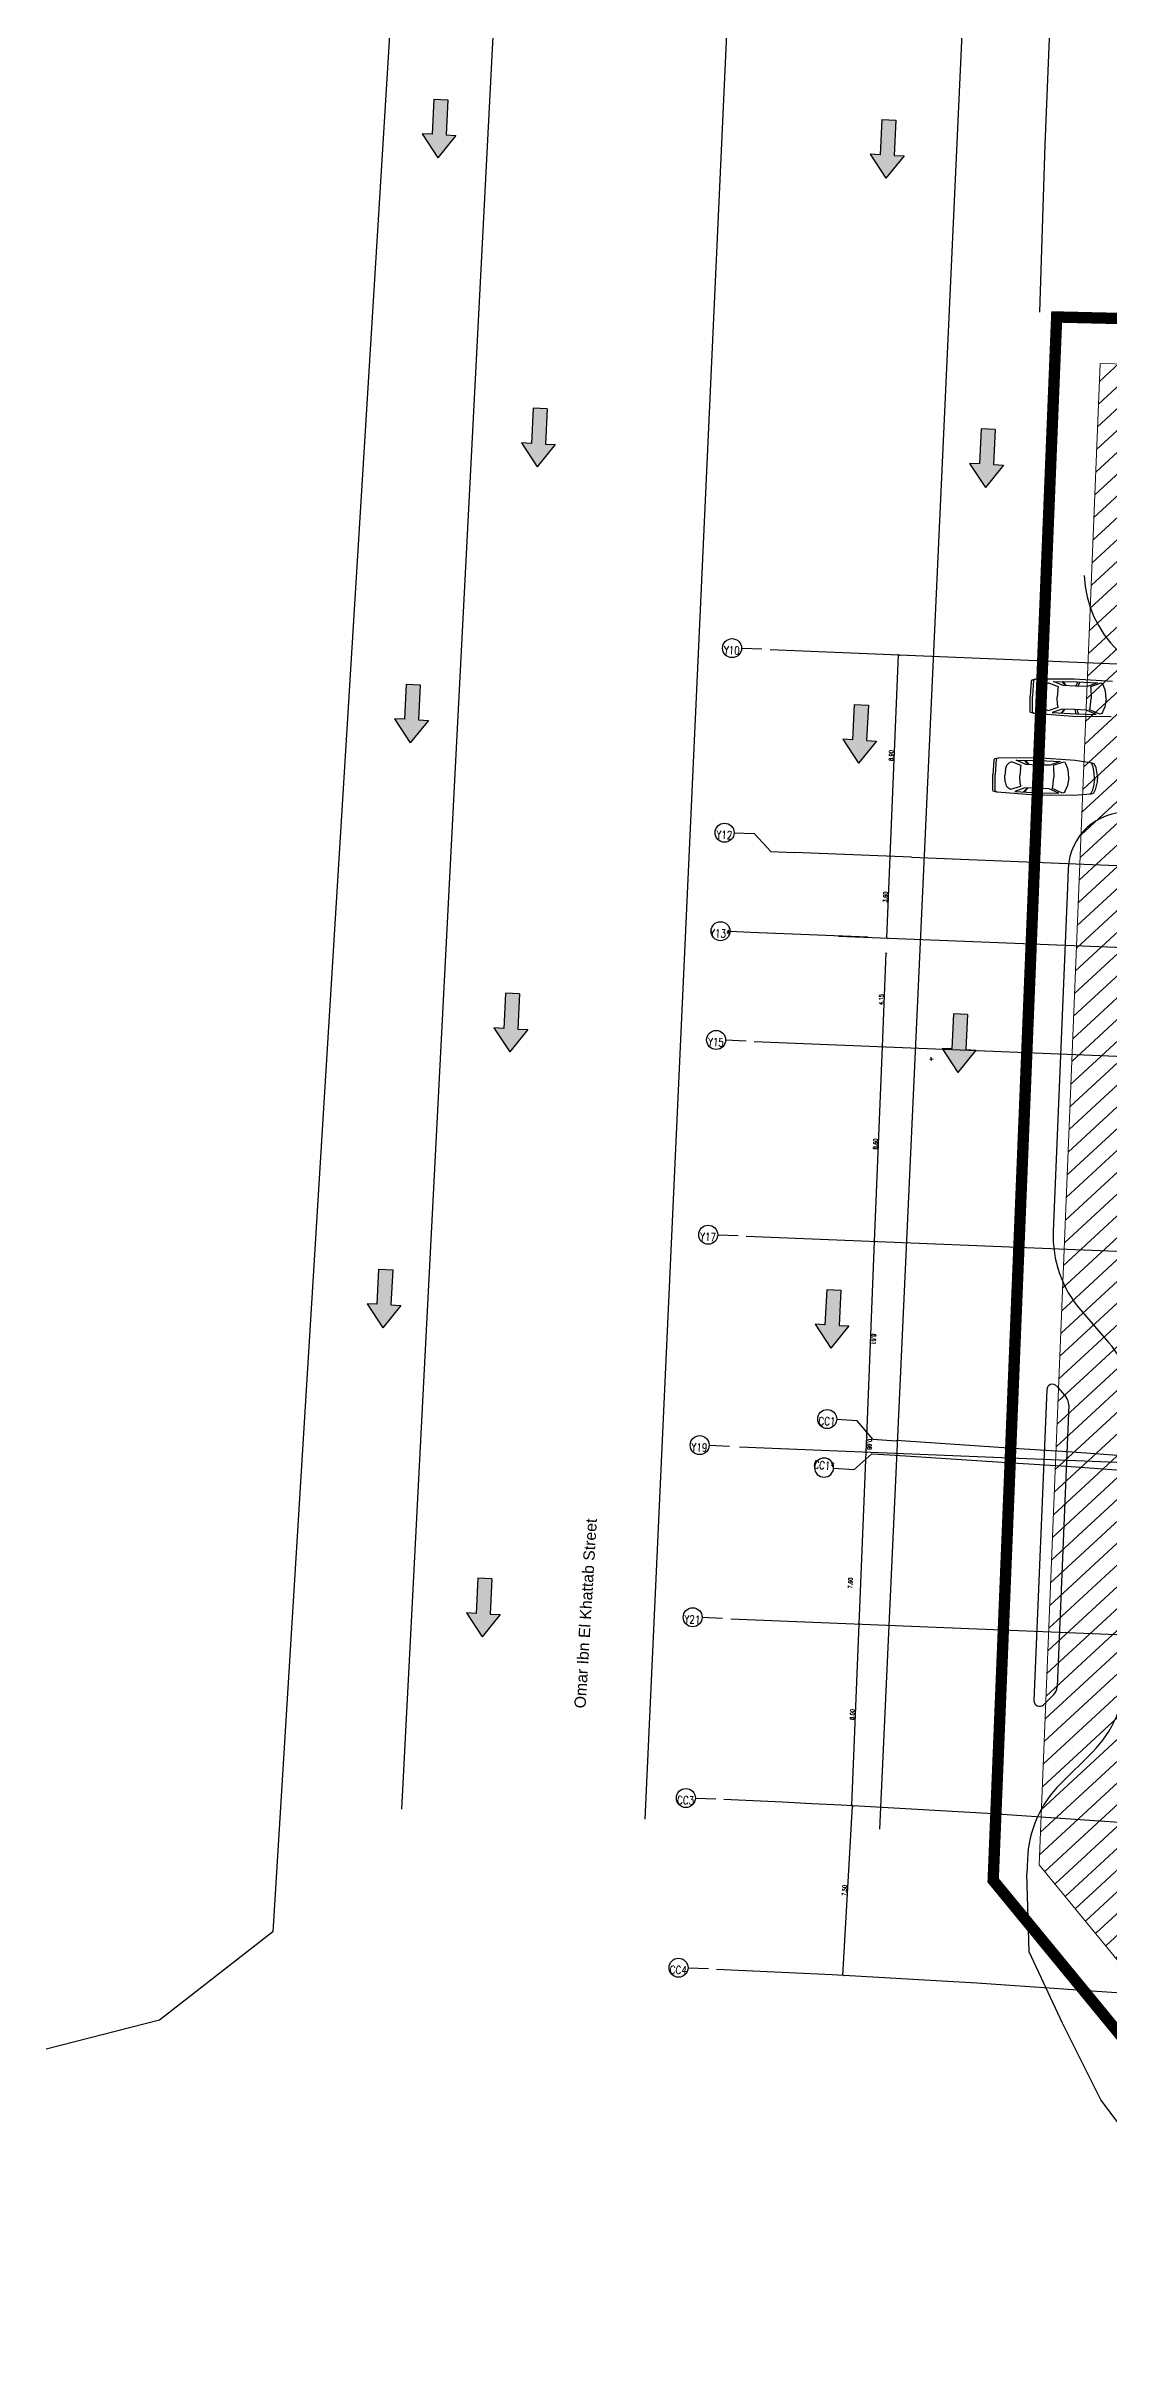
# Model space of a CAD drawing. Extents: x -678889171 to 586587, y -792238163 to 335485.
# Drawn here: x -678886554 to -678839670, y -792178227 to -792076252 of the extents above; entities that cross this region are included whole.
import ezdxf
from ezdxf.enums import TextEntityAlignment as Align

# ---------------------------------------------------------------- set-up
doc = ezdxf.new("R2010")
doc.units = 0
doc.header["$MEASUREMENT"] = 0
doc.layers.get('0').update_dxf_attribs({"color": 8})
for name, color, linetype in [('A-FLOR-PATT', 252, 'Continuous'), ('A-SITE-PATT', 252, 'Continuous'), ('A-WALL', 252, 'Continuous'), ('XR-Axis$0$A-GRID-LINE-OUT', 252, 'Continuous')]:
    doc.layers.add(name, color=color, linetype=linetype)
doc.layers.add('BASEMENT3 LAYOUT$0$A-TABL-TEXT', color=252, linetype='Continuous', lineweight=30)
doc.layers.add('BASEMENT3 LAYOUT$0$HATCH6', color=252, linetype='Continuous', lineweight=15)
doc.styles.add('Ground floor Towers$0$$Bas01-Rname$0$EN-SC', font='swissc.ttf')
doc.styles.add('Ground floor Towers$0$$Bas01-Rname$0$EN-SCL', font='swisscl.ttf')
doc.styles.add('Ground floor Towers$0$04-Ground Floor$0$$DD-intrenal stairs - 1ST$0$c-sp-151013$0$Standard', font='arial.ttf')
doc.styles.add('Ground floor Towers$0$04-Ground Floor$0$V2-lower ground$0$LEVEL  FOR LICENSE LOWER GR$0$$LG- LEVEL$0$AR-SR', font='sarb.shx')
doc.styles.add('XR-Axis$0$MEDAD-E-TEXT', font='romans.shx', dxfattribs={"width": 0.8, "height": 1.8})
doc.styles.add('XR-Axis$0$MOD-E-TEXT', font='romans.shx', dxfattribs={"width": 0.8, "height": 1.8})

# ---------------------------------------------------------------- blocks, each defined once
blk = doc.blocks.new('A$C61C61320')
at = {"layer": 'BASEMENT3 LAYOUT$0$HATCH6'}
h = blk.add_hatch(dxfattribs=at)
h.set_pattern_fill('JIS_WOOD', color=256, scale=1000, style=0)
h.set_pattern_definition([(45, (-845711.56, -470537.5), (-500, 500), [])])
h.paths.add_polyline_path([(-57054, -202716), (-61989, -237934), (-80426, -233625), (-117921, -232159), (-127625, -221285), (-127625, -154987), (-104463, -154590), (-93883, -154029), (-93530, -176713), (-93352, -178273), (-93352, -194675), (-91405, -196764), (-82931, -197603), (-65142, -199622), (-55832, -200866)])
at = {"layer": 'BASEMENT3 LAYOUT$0$A-TABL-TEXT', "const_width": 500}
blk.add_lwpolyline([(-88972, 22776), (13087, 22212), (12978, -133204), (15398, -244279), (7657, -250605), (-62676, -239865), (-80696, -235654), (-118848, -234162), (-129625, -222084), (-129625, -153059), (-104567, -152629), (-88972, -151257)], close=True, dxfattribs=at)
at = {"layer": 'BASEMENT3 LAYOUT$0$HATCH6'}
for points in [[(-56183, -202983), (-61193, -237994), (-80426, -233663), (-117921, -232197), (-127625, -221322), (-127625, -155025), (-104463, -154627), (-93883, -154066), (-93362, -178188), (-93352, -179178), (-93495, -194321), (-91405, -196764), (-82962, -197788), (-65211, -199614), (-55832, -200866)], [(-56183, -202984), (-61193, -237995), (-80426, -233663), (-117921, -232197), (-127625, -221323), (-127625, -155025), (-104463, -154628), (-93883, -154067), (-93362, -178189), (-93352, -179179), (-93495, -194321), (-91405, -196765), (-82962, -197788), (-65211, -199614), (-55832, -200867)]]:
    blk.add_lwpolyline(points, close=True, dxfattribs=at)
blk = doc.blocks.new('2')
at = {"layer": 'BASEMENT3 LAYOUT$0$A-TABL-TEXT', "const_width": 500}
blk.add_lwpolyline([(28949, 254973), (131008, 254409), (130899, 98994), (133319, -12082), (125578, -18407), (55244, -7667), (37225, -3456), (-927, -1965), (-11704, 10113), (-11704, 79139), (13353, 79569), (28949, 80940)], close=True, dxfattribs=at)
blk = doc.blocks.new('XR-Axis$0$_ArchTick')
at = {"const_width": 0.15}
blk.add_lwpolyline([(-0.5, -0.5), (0.5, 0.5)], dxfattribs=at)
blk = doc.blocks.new('*U152')
blk.add_circle((0, 0), 4.2)
at = {"layer": 'XR-Axis$0$A-GRID-LINE-OUT'}
blk.add_line((13.2, 0), (4.2, 0), dxfattribs=at)
at = {"style": 'XR-Axis$0$MEDAD-E-TEXT', "width": 0.8, "flags": 4}
for height, p in [(3.5, (-0.1, -1)), (1.8, (-0.1, 2.5))]:
    blk.add_attdef('00', text='', height=height, dxfattribs=at).set_placement(p, align=Align.MIDDLE_CENTER)
blk = doc.blocks.new('*U150')
blk.add_circle((0, 0), 4.2)
at = {"layer": 'XR-Axis$0$A-GRID-LINE-OUT'}
for p, q in [((13.2, 0), (4.2, 0)), ((20.7, -7.5), (13.2, 0)), ((20.7, -7.5), (31, -7.5))]:
    blk.add_line(p, q, dxfattribs=at)
at = {"style": 'XR-Axis$0$MEDAD-E-TEXT', "width": 0.8, "flags": 4}
for height, p in [(3.5, (-0.1, -1)), (1.8, (-0.1, 2.5))]:
    blk.add_attdef('00', text='', height=height, dxfattribs=at).set_placement(p, align=Align.MIDDLE_CENTER)
blk = doc.blocks.new('*U215')
blk.add_circle((0, 0), 4.2)
at = {"layer": 'XR-Axis$0$A-GRID-LINE-OUT'}
blk.add_line((13.2, 0), (4.2, 0), dxfattribs=at)
at = {"style": 'XR-Axis$0$MEDAD-E-TEXT', "width": 0.8, "flags": 4}
for height, p in [(3.5, (-0.1, -1)), (1.8, (-0.1, 2.5))]:
    blk.add_attdef('00', text='', height=height, dxfattribs=at).set_placement(p, align=Align.MIDDLE_CENTER)
blk = doc.blocks.new('*U216')
blk.add_circle((0, 0), 4.2)
at = {"layer": 'XR-Axis$0$A-GRID-LINE-OUT'}
blk.add_line((13.2, 0), (4.2, 0), dxfattribs=at)
at = {"style": 'XR-Axis$0$MEDAD-E-TEXT', "width": 0.8, "flags": 4}
for height, p in [(3.5, (-0.1, -1)), (1.8, (-0.1, 2.5))]:
    blk.add_attdef('00', text='', height=height, dxfattribs=at).set_placement(p, align=Align.MIDDLE_CENTER)
blk = doc.blocks.new('*U217')
blk.add_circle((0, 0), 4.2)
at = {"layer": 'XR-Axis$0$A-GRID-LINE-OUT'}
for p, q in [((13.2, -0.4), (4.2, -0.1)), ((20.4, -8.2), (13.2, -0.4)), ((20.4, -8.2), (30.7, -8.5))]:
    blk.add_line(p, q, dxfattribs=at)
at = {"style": 'XR-Axis$0$MEDAD-E-TEXT', "width": 0.8, "flags": 4}
for height, p in [(3.5, (-0.1, -1)), (1.8, (-0.1, 2.5))]:
    blk.add_attdef('00', text='', height=height, dxfattribs=at).set_placement(p, align=Align.MIDDLE_CENTER)
blk = doc.blocks.new('GR')
at = {"layer": 'A-FLOR-PATT'}
h = blk.add_hatch(color=256, dxfattribs=at)
h.dxf.hatch_style = 1
h.paths.add_polyline_path([(-68616, 101227), (-69051, 101231), (-69036, 102786), (-69658, 102792), (-69673, 101237), (-70107, 101241), (-69372, 100213)])
h = blk.add_hatch(color=256, dxfattribs=at)
h.dxf.hatch_style = 1
h.paths.add_polyline_path([(-48825, 101125), (-49259, 101129), (-49244, 102683), (-49867, 102689), (-49881, 101135), (-50316, 101139), (-49580, 100110)])
h = blk.add_hatch(color=256, dxfattribs=at)
h.dxf.hatch_style = 1
h.paths.add_polyline_path([(-65174, 87792), (-64740, 87789), (-64730, 89343), (-64107, 89339), (-64117, 87785), (-63683, 87782), (-64435, 86765)])
h = blk.add_hatch(color=256, dxfattribs=at)
h.dxf.hatch_style = 1
h.paths.add_polyline_path([(-45383, 87689), (-44948, 87687), (-44938, 89241), (-44316, 89237), (-44326, 87682), (-43891, 87680), (-44644, 86663)])
h = blk.add_hatch(color=256, dxfattribs=at)
h.dxf.hatch_style = 1
h.paths.add_polyline_path([(-68785, 75392), (-69219, 75396), (-69204, 76950), (-69827, 76956), (-69842, 75402), (-70276, 75406), (-69540, 74377)])
h = blk.add_hatch(color=256, dxfattribs=at)
h.dxf.hatch_style = 1
h.paths.add_polyline_path([(-48993, 75289), (-49428, 75293), (-49413, 76848), (-50035, 76854), (-50050, 75299), (-50485, 75303), (-49749, 74275)])
h = blk.add_hatch(color=256, dxfattribs=at)
h.dxf.hatch_style = 1
h.paths.add_polyline_path([(-65343, 61956), (-64908, 61954), (-64898, 63508), (-64276, 63504), (-64286, 61949), (-63852, 61947), (-64604, 60930)])
h = blk.add_hatch(color=256, dxfattribs=at)
h.dxf.hatch_style = 1
h.paths.add_polyline_path([(-45551, 61854), (-45117, 61851), (-45107, 63406), (-44484, 63402), (-44495, 61847), (-44060, 61844), (-44812, 60828)])
h = blk.add_hatch(color=256, dxfattribs=at)
h.dxf.hatch_style = 1
h.paths.add_polyline_path([(-68953, 49556), (-69388, 49560), (-69373, 51115), (-69995, 51121), (-70010, 49566), (-70445, 49570), (-69709, 48542)])
h = blk.add_hatch(color=256, dxfattribs=at)
h.dxf.hatch_style = 1
h.paths.add_polyline_path([(-49162, 49454), (-49596, 49458), (-49581, 51013), (-50204, 51019), (-50219, 49464), (-50653, 49468), (-49917, 48440)])
h = blk.add_hatch(color=256, dxfattribs=at)
h.dxf.hatch_style = 1
h.paths.add_polyline_path([(-65512, 36121), (-65077, 36118), (-65067, 37673), (-64444, 37669), (-64455, 36114), (-64020, 36111), (-64773, 35095)])
for p, q in [((-65207, 287948), (-68018, 27358)), ((-55928, 287807), (-57274, 27354)), ((-45561, 287784), (-46907, 27331)), ((-42635, 117537), (-42642, 101873)), ((-42635, 117537), (-42642, 101873)), ((-71684, 107690), (-73467, 21722)), ((-71684, 107690), (-73467, 21722)), ((-69658, 102792, 306778), (-69673, 101237, 306778)), ((-69658, 102792, 306778), (-69036, 102786, 306778)), ((-69036, 102786, 306778), (-69051, 101231, 306778)), ((-49867, 102689, 306778), (-49881, 101135, 306778)), ((-49867, 102689, 306778), (-49244, 102683, 306778)), ((-49244, 102683, 306778), (-49259, 101129, 306778)), ((-69673, 101237, 306778), (-70107, 101241, 306778)), ((-70107, 101241, 306778), (-69372, 100213, 306778)), ((-68616, 101227, 306778), (-69372, 100213, 306778)), ((-69051, 101231, 306778), (-68616, 101227, 306778)), ((-49881, 101135, 306778), (-50316, 101139, 306778)), ((-50316, 101139, 306778), (-49580, 100110, 306778)), ((-48825, 101125, 306778), (-49580, 100110, 306778)), ((-49259, 101129, 306778), (-48825, 101125, 306778)), ((-42642, 101873), (-42568, 94479)), ((-42642, 101873), (-42568, 94479)), ((-64730, 89343, 306778), (-64740, 87789, 306778)), ((-64107, 89339, 306778), (-64730, 89343, 306778)), ((-64107, 89339, 306778), (-64117, 87785, 306778)), ((-44938, 89241, 306778), (-44948, 87687, 306778)), ((-44316, 89237, 306778), (-44938, 89241, 306778)), ((-44316, 89237, 306778), (-44326, 87682, 306778)), ((-64740, 87789, 306778), (-65174, 87792, 306778)), ((-65174, 87792, 306778), (-64435, 86765, 306778)), ((-63683, 87782, 306778), (-64435, 86765, 306778)), ((-64117, 87785, 306778), (-63683, 87782, 306778)), ((-44948, 87687, 306778), (-45383, 87689, 306778)), ((-45383, 87689, 306778), (-44644, 86663, 306778)), ((-43891, 87680, 306778), (-44644, 86663, 306778)), ((-44326, 87682, 306778), (-43891, 87680, 306778)), ((-53845, 79125), (16455, 79125)), ((-48180, 70225), (-48180, 79125)), ((-42277, 78200), (-42300, 77539)), ((-42272, 76879), (-42300, 77539)), ((-42252, 78251), (-42277, 78200)), ((-42093, 78293), (-42252, 78251)), ((-42177, 78250), (-42198, 77552)), ((-42171, 76829), (-42198, 77552)), ((-42093, 78293), (-42177, 78250)), ((-40386, 78373), (-42093, 78293)), ((-41742, 77821), (-41766, 77542)), ((-41740, 77262), (-41766, 77542)), ((-41742, 77821), (-41692, 77999)), ((-41692, 77999), (-41591, 78101)), ((-41490, 78152), (-41591, 78101)), ((-41057, 78002), (-41490, 78152)), ((-41299, 78229), (-40245, 78259)), ((-40867, 78066), (-41299, 78229)), ((-41082, 77875), (-41106, 77544)), ((-41079, 77214), (-41106, 77544)), ((-41082, 77875), (-41057, 78002)), ((-40926, 78239), (-40765, 78067)), ((-40876, 78241), (-40727, 78067)), ((-40308, 78056), (-40867, 78066)), ((-38696, 78329), (-40386, 78373)), ((-39787, 78071), (-40308, 78056)), ((-40242, 78259), (-40295, 78056)), ((-40245, 78259), (-39356, 78250)), ((-40136, 78258), (-40206, 78056)), ((-39356, 78250), (-39787, 78071)), ((-39204, 78238), (-39660, 78059)), ((-39660, 78059), (-39635, 77982)), ((-39635, 77982), (-39607, 77551)), ((-39631, 77119), (-39607, 77551)), ((-39128, 78213), (-39204, 78238)), ((-39076, 78137), (-39128, 78213)), ((-38987, 77896), (-39076, 78137)), ((-38947, 77554), (-38987, 77896)), ((-38947, 77554), (-38984, 77210)), ((-69827, 76956, 306778), (-69842, 75402, 306778)), ((-69827, 76956, 306778), (-69204, 76950, 306778)), ((-69204, 76950, 306778), (-69219, 75396, 306778)), ((-50035, 76854, 306778), (-50050, 75299, 306778)), ((-50035, 76854, 306778), (-49413, 76848, 306778)), ((-49413, 76848, 306778), (-49428, 75293, 306778)), ((-42246, 76828), (-42272, 76879)), ((-42087, 76788), (-42246, 76828)), ((-42087, 76788), (-42171, 76829)), ((-40379, 76722), (-42087, 76788)), ((-41740, 77262), (-41688, 77085)), ((-41688, 77085), (-41586, 76984)), ((-41484, 76933), (-41586, 76984)), ((-41053, 77087), (-41484, 76933)), ((-40862, 77025), (-41294, 76858)), ((-41294, 76858), (-40239, 76837)), ((-41079, 77214), (-41053, 77087)), ((-40920, 76851), (-40761, 77025)), ((-40870, 76850), (-40723, 77025)), ((-40304, 77040), (-40862, 77025)), ((-38690, 76780), (-40379, 76722)), ((-39783, 77029), (-40304, 77040)), ((-40236, 76837), (-40291, 77040)), ((-40239, 76837), (-39350, 76853)), ((-40130, 76839), (-40202, 77040)), ((-39350, 76853), (-39783, 77029)), ((-39656, 77043), (-39631, 77119)), ((-39198, 76867), (-39656, 77043)), ((-39122, 76892), (-39198, 76867)), ((-39072, 76969), (-39122, 76892)), ((-38984, 77210), (-39072, 76969)), ((-69842, 75402, 306778), (-70276, 75406, 306778)), ((-70276, 75406, 306778), (-69540, 74377, 306778)), ((-68785, 75392, 306778), (-69540, 74377, 306778)), ((-69219, 75396, 306778), (-68785, 75392, 306778)), ((-50050, 75299, 306778), (-50485, 75303, 306778)), ((-50485, 75303, 306778), (-49749, 74275, 306778)), ((-48993, 75289, 306778), (-49749, 74275, 306778)), ((-49428, 75293, 306778), (-48993, 75289, 306778)), ((-43782, 74660), (-43805, 74000)), ((-43757, 74711), (-43782, 74660)), ((-43598, 74753), (-43757, 74711)), ((-43682, 74711), (-43703, 74013)), ((-43598, 74753), (-43682, 74711)), ((-41891, 74833), (-43598, 74753)), ((-43247, 74281), (-43197, 74459)), ((-43197, 74459), (-43096, 74561)), ((-42995, 74613), (-43096, 74561)), ((-42562, 74462), (-42995, 74613)), ((-42804, 74690), (-41750, 74719)), ((-42372, 74526), (-42804, 74690)), ((-42587, 74335), (-42562, 74462)), ((-42431, 74700), (-42270, 74527)), ((-42381, 74701), (-42232, 74527)), ((-41813, 74516), (-42372, 74526)), ((-40201, 74789), (-41891, 74833)), ((-41292, 74531), (-41813, 74516)), ((-41747, 74719), (-41800, 74516)), ((-41750, 74719), (-40861, 74710)), ((-41641, 74718), (-41712, 74516)), ((-40861, 74710), (-41292, 74531)), ((-40709, 74698), (-41165, 74519)), ((-41165, 74519), (-41140, 74443)), ((-41140, 74443), (-41112, 74011)), ((-40633, 74673), (-40709, 74698)), ((-40582, 74597), (-40633, 74673)), ((-40492, 74356), (-40582, 74597)), ((-39439, 74704), (-40201, 74789)), ((-39439, 74653), (-39496, 74710)), ((-39337, 74653), (-39439, 74704)), ((-39387, 74526), (-39439, 74653)), ((-39336, 74272), (-39387, 74526)), ((-39260, 74501), (-39337, 74653)), ((-39183, 74146), (-39260, 74501)), ((-43777, 73339), (-43805, 74000)), ((-43676, 73290), (-43703, 74013)), ((-43247, 74281), (-43271, 74002)), ((-43245, 73723), (-43271, 74002)), ((-43245, 73723), (-43193, 73545)), ((-43193, 73545), (-43091, 73444)), ((-42989, 73393), (-43091, 73444)), ((-42558, 73548), (-42989, 73393)), ((-42368, 73485), (-42799, 73318)), ((-42587, 74335), (-42611, 74005)), ((-42584, 73675), (-42611, 74005)), ((-42584, 73675), (-42558, 73548)), ((-42425, 73311), (-42266, 73485)), ((-42375, 73310), (-42228, 73486)), ((-41809, 73500), (-42368, 73485)), ((-41288, 73489), (-41809, 73500)), ((-41741, 73297), (-41796, 73500)), ((-41635, 73299), (-41707, 73500)), ((-40856, 73314), (-41288, 73489)), ((-41161, 73503), (-41136, 73579)), ((-40703, 73327), (-41161, 73503)), ((-41136, 73579), (-41112, 74011)), ((-40577, 73429), (-40627, 73353)), ((-40489, 73671), (-40577, 73429)), ((-40452, 74014), (-40492, 74356)), ((-40452, 74014), (-40489, 73671)), ((-39383, 73510), (-39433, 73383)), ((-39333, 73764), (-39383, 73510)), ((-39309, 74019), (-39336, 74272)), ((-39309, 74019), (-39333, 73764)), ((-39256, 73536), (-39332, 73383)), ((-39182, 73892), (-39256, 73536)), ((-39183, 74146), (-39182, 73892)), ((-43751, 73289), (-43777, 73339)), ((-43592, 73248), (-43751, 73289)), ((-43592, 73248), (-43676, 73290)), ((-41884, 73182), (-43592, 73248)), ((-42799, 73318), (-41744, 73297)), ((-40195, 73240), (-41884, 73182)), ((-41744, 73297), (-40856, 73314)), ((-40627, 73353), (-40703, 73327)), ((-39433, 73332), (-40195, 73240)), ((-39433, 73383), (-39490, 73326)), ((-39332, 73383), (-39433, 73332)), ((-47245, 70225), (-52425, 70225)), ((-48180, 66625), (-48180, 70225)), ((-47245, 70225), (16455, 70225)), ((-40311, 70014, 0), (-40313, 69191, 0)), ((-40313, 69191, 0), (-40321, 53991, 0)), ((-49025, 66625), (-54205, 66625)), ((-50315, 66625), (42755, 66625)), ((-48179, 61825), (-48179, 65975)), ((-64898, 63508, 306778), (-64908, 61954, 306778)), ((-64276, 63504, 306778), (-64898, 63508, 306778)), ((-64276, 63504, 306778), (-64286, 61949, 306778)), ((-45107, 63406, 306778), (-45117, 61851, 306778)), ((-44484, 63402, 306778), (-45107, 63406, 306778)), ((-44484, 63402, 306778), (-44495, 61847, 306778)), ((-64908, 61954, 306778), (-65343, 61956, 306778)), ((-65343, 61956, 306778), (-64604, 60930, 306778)), ((-63852, 61947, 306778), (-64604, 60930, 306778)), ((-64286, 61949, 306778), (-63852, 61947, 306778)), ((-53845, 61825), (-3555, 61825)), ((-48179, 53225), (-48179, 61825)), ((-46072, 61362, -180), (-45924, 61385, -180)), ((-45987, 61299, -180), (-46009, 61448, -180)), ((-45117, 61851, 306778), (-45551, 61854, 306778)), ((-45551, 61854, 306778), (-44812, 60828, 306778)), ((-44060, 61844, 306778), (-44812, 60828, 306778)), ((-44495, 61847, 306778), (-44060, 61844, 306778)), ((-53845, 53225), (-3555, 53225)), ((-48176, 44615), (-48179, 53225)), ((-69995, 51121, 306778), (-70010, 49566, 306778)), ((-69995, 51121, 306778), (-69373, 51115, 306778)), ((-69373, 51115, 306778), (-69388, 49560, 306778)), ((-50204, 51019, 306778), (-50219, 49464, 306778)), ((-50204, 51019, 306778), (-49581, 51013, 306778)), ((-49581, 51013, 306778), (-49596, 49458, 306778)), ((-38966, 50567, 0), (-37680, 49196, 0)), ((-70010, 49566, 306778), (-70445, 49570, 306778)), ((-70445, 49570, 306778), (-69709, 48542, 306778)), ((-68953, 49556, 306778), (-69709, 48542, 306778)), ((-69388, 49560, 306778), (-68953, 49556, 306778)), ((-50219, 49464, 306778), (-50653, 49468, 306778)), ((-50653, 49468, 306778), (-49917, 48440, 306778)), ((-49162, 49454, 306778), (-49917, 48440, 306778)), ((-49596, 49458, 306778), (-49162, 49454, 306778)), ((-40325, 46999, 0), (-40332, 33279, 0)), ((-39892, 47170, 0), (-39460, 46710, 0)), ((-39325, 46367, 0), (-39332, 33916, 0)), ((-53765, 43935), (-6270, 43935)), ((-48179, 36335), (-48179, 43935)), ((-48175, 43935), (-48176, 44615)), ((-41689, 44352), (-46867, 44485)), ((-41706, 43702), (-46884, 43835)), ((-65067, 37673, 306778), (-65077, 36118, 306778)), ((-64444, 37669, 306778), (-65067, 37673, 306778)), ((-64444, 37669, 306778), (-64455, 36114, 306778)), ((-65077, 36118, 306778), (-65512, 36121, 306778)), ((-65512, 36121, 306778), (-64773, 35095, 306778)), ((-64020, 36111, 306778), (-64773, 35095, 306778)), ((-64455, 36114, 306778), (-64020, 36111, 306778)), ((-53845, 36335), (-6270, 36335)), ((-48176, 28331), (-48176, 36335)), ((-39899, 33109, 0), (-39465, 33577, 0)), ((-39003, 29662, 0), (-37664, 31106, 0)), ((-48259, 20814), (-48149, 28313)), ((-40336, 26266, 0), (-40337, 25621, 0)), ((-40094, 22191, 0), (-40337, 25621, 0)), ((-73467, 21722), (-78316, 17624)), ((-73467, 21722), (-78316, 17624)), ((-38499, 19109, 0), (-40094, 22191, 0)), ((-36660, 15790, 0), (-38499, 19109, 0)), ((-78316, 17624), (-83252, 16136)), ((-78316, 17624), (-83252, 16136)), ((-33624, 12062), (-36660, 15790, 0))]:
    blk.add_line(p, q, dxfattribs=at)
for centre, radius, start, end in [((-35157, 83403, 0), 5000, 185.17195, 269.87253), ((-37711, 70008, 0), 2600, 89.87253, 179.87253), ((-35321, 53989, 0), 5000, 179.96879, 223.18986), ((-41325, 45774, 0), 5000, 359.96879, 43.18986), ((-40075, 46999, 0), 250, 43.18986, 179.96879), ((-39825, 46367, 0), 500, 359.96879, 43.18986), ((-55663, -578856), 623365, 74.611029, 88.715679), ((-55662, -578845), 622703, 74.610952, 88.715744), ((-39832, 33917, 0), 500, 317.17159, 359.96879), ((-41331, 34505, 0), 5000, 317.17159, 359.96879), ((-40082, 33279, 0), 250, 179.96879, 317.17159), ((-35336, 26263, 0), 5000, 137.17159, 179.96879), ((-55662, -578845), 607203, 74.221434, 89.826134), ((-55662, -578845), 599703, 74.221434, 89.826134)]:
    blk.add_arc(centre, radius, start, end, dxfattribs=at)
ref = blk.add_blockref('*U152', (-55525, 79125), dxfattribs=dict(at, xscale=100, yscale=100, zscale=100))
ref.add_attrib('00', 'Y10', dxfattribs={"layer": '0', "height": 353, "style": 'XR-Axis$0$MEDAD-E-TEXT', "width": 0.8}).set_placement((-55532, 79027), align=Align.MIDDLE_CENTER)
for p, xscale, yscale, zscale, rotation in [((-48180, 79125), 100, 100, 100, 90), ((-48180, 70225), 100, 100, 100, 90), ((-48180, 70225), 100, 100, 100, 270), ((-48180, 66625), 100, 100, 100, 270), ((-48179, 65975), 100, 100, 100, 90), ((-48179, 61825), 100, 100, 100, 90), ((-48179, 61825), 100, 100, 100, 270), ((-48179, 53225), 100, 100, 100, 270), ((-48179, 53225), 100, 100, 100, 90.02167316925403), ((-48179, 43935), 100, 100, 100, 90), ((-48176, 44615), 100, 100, 100, 90.04889474393586), ((-48176, 44615), 100, 100, 100, 270.021673169254), ((-48175, 43935), 100, 100, 100, 270.0488947439359), ((-48179, 36335), 100, 100, 100, 270), ((-48176, 36335), 100, 100, 100, 90), ((-48176, 28331), 100, 100, 100, 270), ((-48149, 28313), 100, 100, 100, 89.15972241845236), ((-48259, 20814), 99.99999999999999, 99.99999999999999, 99.99999999999999, 269.1597224184524)]:
    blk.add_blockref('XR-Axis$0$_ArchTick', p, dxfattribs=dict(at, xscale=xscale, yscale=yscale, zscale=zscale, rotation=rotation))
ref = blk.add_blockref('*U150', (-55525, 70975), dxfattribs=dict(at, xscale=100, yscale=100, zscale=100))
ref.add_attrib('00', 'Y12', dxfattribs={"layer": '0', "height": 353, "style": 'XR-Axis$0$MEDAD-E-TEXT', "width": 0.8}).set_placement((-55532, 70877), align=Align.MIDDLE_CENTER)
ref = blk.add_blockref('*U152', (-55525, 66625), dxfattribs=dict(at, xscale=100, yscale=100, zscale=100))
ref.add_attrib('00', 'Y13*', dxfattribs={"layer": '0', "height": 353, "style": 'XR-Axis$0$MEDAD-E-TEXT', "width": 0.8}).set_placement((-55532, 66527), align=Align.MIDDLE_CENTER)
ref = blk.add_blockref('*U152', (-55525, 61825), dxfattribs=dict(at, xscale=100, yscale=100, zscale=100))
ref.add_attrib('00', 'Y15', dxfattribs={"layer": '0', "height": 353, "style": 'XR-Axis$0$MEDAD-E-TEXT', "width": 0.8}).set_placement((-55532, 61727), align=Align.MIDDLE_CENTER)
ref = blk.add_blockref('*U152', (-55526, 53225), dxfattribs=dict(at, xscale=100, yscale=100, zscale=100))
ref.add_attrib('00', 'Y17', dxfattribs={"layer": '0', "height": 353, "style": 'XR-Axis$0$MEDAD-E-TEXT', "width": 0.8}).set_placement((-55533, 53127), align=Align.MIDDLE_CENTER)
ref = blk.add_blockref('*U217', (-49949, 45314), dxfattribs=dict(at, xscale=100, yscale=100, zscale=100, rotation=0.3571202015246666))
ref.add_attrib('00', 'CC1', dxfattribs={"layer": '0', "height": 353, "rotation": 0.35712, "style": 'XR-Axis$0$MEDAD-E-TEXT', "width": 0.8}).set_placement((-49955, 45217), align=Align.MIDDLE_CENTER)
ref = blk.add_blockref('*U152', (-55526, 43935), dxfattribs=dict(at, xscale=100, yscale=100, zscale=100))
ref.add_attrib('00', 'Y19', dxfattribs={"layer": '0', "height": 353, "style": 'XR-Axis$0$MEDAD-E-TEXT', "width": 0.8}).set_placement((-55533, 43837), align=Align.MIDDLE_CENTER)
ref = blk.add_blockref('*U217', (-50002, 43165), dxfattribs=dict(at, xscale=-100.0000000000001, yscale=99.99999999999997, zscale=100, rotation=176.695891607359))
ref.add_attrib('00', 'CC1*', dxfattribs={"layer": '0', "height": 353, "rotation": 356.69589, "style": 'XR-Axis$0$MEDAD-E-TEXT', "width": 0.8}).set_placement((-50003, 43263), align=Align.MIDDLE_CENTER)
ref = blk.add_blockref('*U152', (-55526, 36335), dxfattribs=dict(at, xscale=100, yscale=100, zscale=100))
ref.add_attrib('00', 'Y21', dxfattribs={"layer": '0', "height": 353, "style": 'XR-Axis$0$MEDAD-E-TEXT', "width": 0.8}).set_placement((-55533, 36237), align=Align.MIDDLE_CENTER)
ref = blk.add_blockref('*U215', (-55501, 28355), dxfattribs=dict(at, xscale=100, yscale=100, zscale=100))
ref.add_attrib('00', 'CC3', dxfattribs={"layer": '0', "height": 353, "style": 'XR-Axis$0$MEDAD-E-TEXT', "width": 0.8}).set_placement((-55508, 28258), align=Align.MIDDLE_CENTER)
ref = blk.add_blockref('*U216', (-55522, 20861), dxfattribs=dict(at, xscale=100, yscale=100, zscale=100))
ref.add_attrib('00', 'CC4', dxfattribs={"layer": '0', "height": 353, "style": 'XR-Axis$0$MEDAD-E-TEXT', "width": 0.8}).set_placement((-55529, 20763), align=Align.MIDDLE_CENTER)
at = {"layer": 'A-FLOR-PATT', "style": 'Ground floor Towers$0$04-Ground Floor$0$$DD-intrenal stairs - 1ST$0$c-sp-151013$0$Standard'}
blk.add_text('Omar Ibn El Khattab Street', height=500, rotation=88.87279, dxfattribs=at).set_placement((-60087, 32116, 613944))
at = {"layer": 'A-FLOR-PATT', "char_height": 180, "attachment_point": 5, "style": 'XR-Axis$0$MOD-E-TEXT'}
for s, insert, rotation in [('\\A1;8.90', (-48320, 74675), 90), ('\\A1;3.60', (-48320, 68425), 90), ('\\A1;4.15', (-48319, 63900), 90), ('\\A1;8.60', (-48319, 57525), 90), ('\\A1;8.61', (-48038, 48920), 270.02167), ('\\A1;0.68', (-48036, 44275), 270.04889), ('\\A1;7.60', (-48635, 38127), 90), ('\\A1;8.00', (-48316, 32333), 90), ('\\A1;7.50', (-48344, 24566), 89.15972)]:
    blk.add_mtext(s, dxfattribs=dict(at, insert=insert, rotation=rotation))
at = {"layer": 'A-FLOR-PATT', "style": 'Ground floor Towers$0$04-Ground Floor$0$V2-lower ground$0$LEVEL  FOR LICENSE LOWER GR$0$$LG- LEVEL$0$AR-SR', "flags": 12}
for tag, p in [('P', (30238, 72204)), ('L', (30296, 72860))]:
    blk.add_attdef(tag, text='', height=500, dxfattribs=at).set_placement(p, align=Align.RIGHT)
at = {"layer": 'A-FLOR-PATT'}
for tag, p, height, style in [('SN', (85299, 56025), 200, 'Ground floor Towers$0$$Bas01-Rname$0$EN-SCL'), ('N', (85492, 56633), 250, 'Ground floor Towers$0$$Bas01-Rname$0$EN-SC'), ('AN', (85923, 56313), 200, 'Ground floor Towers$0$$Bas01-Rname$0$EN-SCL'), ('F', (85927, 56009), 200, 'Ground floor Towers$0$$Bas01-Rname$0$EN-SCL'), ('SN', (89197, 56025), 200, 'Ground floor Towers$0$$Bas01-Rname$0$EN-SCL'), ('N', (89389, 56633), 250, 'Ground floor Towers$0$$Bas01-Rname$0$EN-SC'), ('AN', (89820, 56313), 200, 'Ground floor Towers$0$$Bas01-Rname$0$EN-SCL'), ('F', (89824, 56009), 200, 'Ground floor Towers$0$$Bas01-Rname$0$EN-SCL'), ('SN', (94405, 56025), 200, 'Ground floor Towers$0$$Bas01-Rname$0$EN-SCL'), ('N', (94598, 56633), 250, 'Ground floor Towers$0$$Bas01-Rname$0$EN-SC'), ('AN', (95028, 56313), 200, 'Ground floor Towers$0$$Bas01-Rname$0$EN-SCL'), ('F', (95032, 56009), 200, 'Ground floor Towers$0$$Bas01-Rname$0$EN-SCL')]:
    blk.add_attdef(tag, p, '', height=height, dxfattribs=dict(at, style=style))
at = {"layer": 'A-FLOR-PATT', "style": 'Ground floor Towers$0$$Bas01-Rname$0$EN-SCL', "width": 0.8}
for p in [(85305, 56295), (89202, 56295), (94411, 56295)]:
    blk.add_attdef('FN', p, '', height=250, dxfattribs=at)

msp = doc.modelspace()

# ---------------------------------------------------------------- block references
at = {"layer": 'A-SITE-PATT', "rotation": 357.6731745000001}
for name, p in [('A$C61C61320', (-678706236.4, -791940528, -212772)), ('2', (-678833487.2, -792167746.4, -212772))]:
    msp.add_blockref(name, p, dxfattribs=at)

# ---------------------------------------------------------------- next in the draw order: block references
at = {"layer": 'A-WALL', "rotation": 357.6731745000001}
msp.add_blockref('GR', (-678804025.1, -792184118.5, -212772), dxfattribs=at)

doc.saveas('drawing.dxf')
